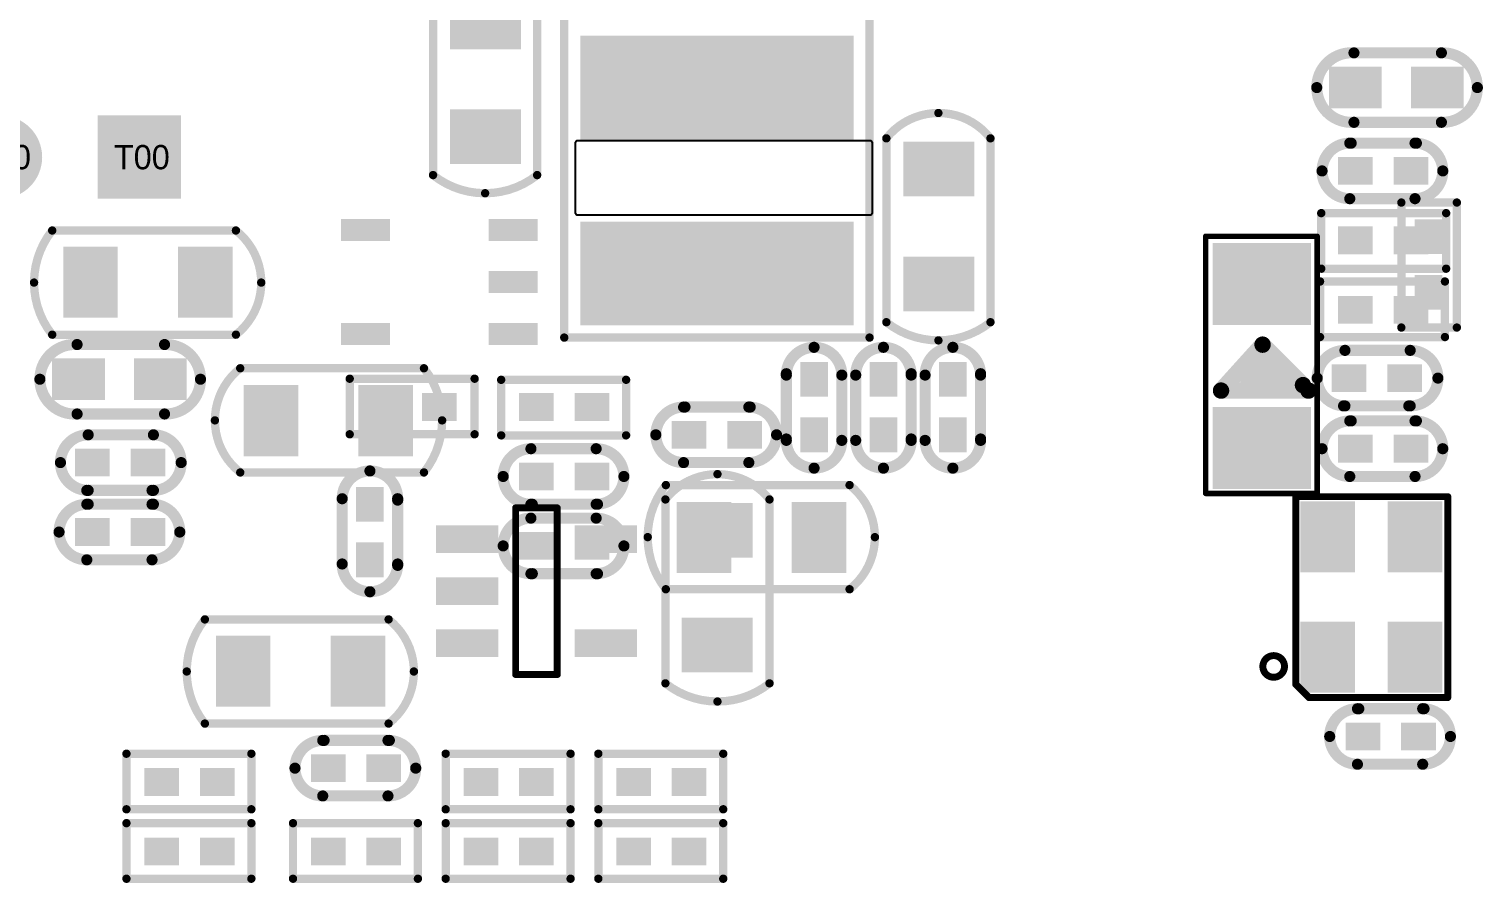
# Model space of a CAD drawing. Extents: x -400 to 4142, y 20 to 2756.
# Drawn here: x 844 to 1892, y 1477 to 2092 of the extents above; entities that cross this region are included whole.
import ezdxf

# ---------------------------------------------------------------- set-up
doc = ezdxf.new("R2010")
doc.units = 0
doc.header["$MEASUREMENT"] = 0
for name, color, linetype in [('COMP_OUTLINE_BOTTOM', 6, 'Continuous'), ('COMP_OUTLINE_TOP', 4, 'Continuous'), ('LAYNR10', 11, 'Continuous'), ('PADLAYER_BOTTOM', 7, 'Continuous'), ('PADLAYER_TOP', 5, 'Continuous'), ('TOOL_TOP', 8, 'Continuous'), ('TOOLCODE_TOP', 9, 'Continuous')]:
    doc.layers.add(name, color=color, linetype=linetype)

msp = doc.modelspace()

# ---------------------------------------------------------------- linework, layer by layer
at = {"layer": 'COMP_OUTLINE_BOTTOM'}
for points, const_width in [([(1799.01, 2075, 0.434813), (1772.201, 2050, 0.434813)], 8), ([(1862.01, 2075), (1799.01, 2075, 0.434813)], 8), ([(1887.921, 2050, 0.424732), (1862.01, 2075)], 8), ([(1772.201, 2050, 0.434813), (1799.01, 2025)], 8), ([(1862.01, 2025, 0.424732), (1887.921, 2050, 0.424732)], 8), ([(1799.01, 2025), (1862.01, 2025, 0.424732)], 8), ([(1796, 2010, 0.414214), (1776, 1990, 0.414214)], 8), ([(1863, 1990, 0.414214), (1843, 2010)], 8), ([(1776, 1990, 0.414214), (1796, 1970)], 8), ([(1843, 1970, 0.414214), (1863, 1990, 0.414214)], 8), ([(861.07, 1947.1, 0.169436), (847.987, 1909.6, 0.169436)], 6), ([(993.458, 1947.1), (861.07, 1947.1, 0.169436)], 6), ([(1011.696, 1909.6, 0.230282), (993.458, 1947.1)], 6), ([(847.987, 1909.6, 0.169436), (861.07, 1872.1)], 6), ([(993.458, 1872.1, 0.230282), (1011.696, 1909.6, 0.230282)], 6), ([(861.07, 1872.1), (993.458, 1872.1, 0.230282)], 6), ([(879.01, 1865, 0.434813), (852.201, 1840, 0.434813)], 8), ([(942.01, 1865), (879.01, 1865, 0.434813)], 8), ([(967.921, 1840, 0.424732), (942.01, 1865)], 8), ([(1410, 1863, 0.414214), (1390, 1843)], 8), ([(1430, 1843, 0.414214), (1410, 1863, 0.414214)], 8), ([(1792.514, 1860.806, 0.414214), (1772.514, 1840.806, 0.414214)], 8), ([(1859.514, 1840.806, 0.414214), (1839.514, 1860.806)], 8), ([(852.201, 1840, 0.434813), (879.01, 1815)], 8), ([(942.01, 1815, 0.424732), (967.921, 1840, 0.424732)], 8), ([(996.542, 1847.9, 0.230282), (978.304, 1810.4, 0.230282)], 6), ([(1128.93, 1847.9), (996.542, 1847.9, 0.230282)], 6), ([(1142.013, 1810.4, 0.169436), (1128.93, 1847.9)], 6), ([(1772.514, 1840.806, 0.414214), (1792.514, 1820.806)], 8), ([(1839.514, 1820.806, 0.414214), (1859.514, 1840.806, 0.414214)], 8), ([(1316, 1820, 0.414214), (1296, 1800, 0.414214)], 8), ([(1383, 1800, 0.414214), (1363, 1820)], 8), ([(879.01, 1815), (942.01, 1815, 0.424732)], 8), ([(978.304, 1810.4, 0.230282), (996.542, 1772.9)], 6), ([(1128.93, 1772.9, 0.169436), (1142.013, 1810.4, 0.169436)], 6), ([(1796, 1810, 0.414214), (1776, 1790, 0.414214)], 8), ([(1863, 1790, 0.414214), (1843, 1810)], 8), ([(887, 1800, 0.414214), (867, 1780, 0.414214)], 8), ([(954, 1780, 0.414214), (934, 1800)], 8), ([(1296, 1800, 0.414214), (1316, 1780)], 8), ([(1363, 1780, 0.414214), (1383, 1800, 0.414214)], 8), ([(1390, 1796, 0.414214), (1410, 1776, 0.414214)], 8), ([(1410, 1776, 0.414214), (1430, 1796)], 8), ([(1776, 1790, 0.414214), (1796, 1770)], 8), ([(1843, 1770, 0.414214), (1863, 1790, 0.414214)], 8), ([(867, 1780, 0.414214), (887, 1760)], 8), ([(934, 1760, 0.414214), (954, 1780, 0.414214)], 8), ([(996.542, 1772.9), (1128.93, 1772.9, 0.169436)], 6), ([(1090, 1774, 0.414214), (1070, 1754)], 8), ([(1110, 1754, 0.414214), (1090, 1774, 0.414214)], 8), ([(1340.4, 1771.696, 0.230282), (1302.9, 1753.458)], 6), ([(1377.9, 1753.458, 0.230282), (1340.4, 1771.696, 0.230282)], 6), ([(886, 1750, 0.414214), (866, 1730, 0.414214)], 8), ([(953, 1730, 0.414214), (933, 1750)], 8), ([(1302.9, 1753.458), (1302.9, 1621.07, 0.169436)], 6), ([(1377.9, 1621.07), (1377.9, 1753.458, 0.230282)], 6), ([(866, 1730, 0.414214), (886, 1710)], 8), ([(933, 1710, 0.414214), (953, 1730, 0.414214)], 8), ([(1070, 1707, 0.414214), (1090, 1687, 0.414214)], 8), ([(1090, 1687, 0.414214), (1110, 1707)], 8), ([(971.07, 1667.1, 0.169436), (957.987, 1629.6, 0.169436)], 6), ([(1103.458, 1667.1), (971.07, 1667.1, 0.169436)], 6), ([(1121.696, 1629.6, 0.230282), (1103.458, 1667.1)], 6), ([(1733.364, 1633.241, 1), (1748.946, 1633.241, 1), (1733.364, 1633.241)], 5), ([(957.987, 1629.6, 0.169436), (971.07, 1592.1)], 6), ([(1103.458, 1592.1, 0.230282), (1121.696, 1629.6, 0.230282)], 6), ([(1302.9, 1621.07, 0.169436), (1340.4, 1607.987, 0.169436)], 6), ([(1340.4, 1607.987, 0.169436), (1377.9, 1621.07)], 6), ([(1801.512, 1602.805, 0.414214), (1781.512, 1582.805, 0.414214)], 8), ([(1868.512, 1582.805, 0.414214), (1848.512, 1602.805)], 8), ([(971.07, 1592.1), (1103.458, 1592.1, 0.230282)], 6), ([(1056, 1580, 0.414214), (1036, 1560, 0.414214)], 8), ([(1123, 1560, 0.414214), (1103, 1580)], 8), ([(1781.512, 1582.805, 0.414214), (1801.512, 1562.805)], 8), ([(1848.512, 1562.805, 0.414214), (1868.512, 1582.805, 0.414214)], 8), ([(1036, 1560, 0.414214), (1056, 1540)], 8), ([(1103, 1540, 0.414214), (1123, 1560, 0.414214)], 8)]:
    msp.add_lwpolyline(points, format="xyb", dxfattribs=dict(at, const_width=const_width))
for points, const_width in [([(1797.01, 2075, 1), (1801.01, 2075, 1)], 4), ([(1797.01, 2075, 1), (1801.01, 2075, 1)], 4), ([(1860.01, 2075, 1), (1864.01, 2075, 1)], 4), ([(1860.01, 2075, 1), (1864.01, 2075, 1)], 4), ([(1770.201, 2050, 1), (1774.201, 2050, 1)], 4), ([(1770.201, 2050, 1), (1774.201, 2050, 1)], 4), ([(1885.921, 2050, 1), (1889.921, 2050, 1)], 4), ([(1885.921, 2050, 1), (1889.921, 2050, 1)], 4), ([(1797.01, 2025, 1), (1801.01, 2025, 1)], 4), ([(1797.01, 2025, 1), (1801.01, 2025, 1)], 4), ([(1860.01, 2025, 1), (1864.01, 2025, 1)], 4), ([(1860.01, 2025, 1), (1864.01, 2025, 1)], 4), ([(1794, 2010, 1), (1798, 2010, 1)], 4), ([(1795, 2010, 1), (1799, 2010, 1)], 4), ([(1841, 2010, 1), (1845, 2010, 1)], 4), ([(1842, 2010, 1), (1846, 2010, 1)], 4), ([(1774, 1990, 1), (1778, 1990, 1)], 4), ([(1774, 1990, 1), (1778, 1990, 1)], 4), ([(1861, 1990, 1), (1865, 1990, 1)], 4), ([(1861, 1990, 1), (1865, 1990, 1)], 4), ([(1794, 1970, 1), (1798, 1970, 1)], 4), ([(1794, 1970, 1), (1798, 1970, 1)], 4), ([(1841, 1970, 1), (1845, 1970, 1)], 4), ([(1841, 1970, 1), (1845, 1970, 1)], 4), ([(1773.93, 1959.61, 1), (1776.93, 1959.61, 1)], 3), ([(1773.93, 1959.61, 1), (1776.93, 1959.61, 1)], 3), ([(1863.93, 1959.61, 1), (1866.93, 1959.61, 1)], 3), ([(1863.93, 1959.61, 1), (1866.93, 1959.61, 1)], 3), ([(859.57, 1947.1, 1), (862.57, 1947.1, 1)], 3), ([(859.57, 1947.1, 1), (862.57, 1947.1, 1)], 3), ([(991.958, 1947.1, 1), (994.958, 1947.1, 1)], 3), ([(991.958, 1947.1, 1), (994.958, 1947.1, 1)], 3), ([(1691.174, 1942.941, 1), (1693.143, 1942.941, 1)], 1.969), ([(1691.174, 1942.941, 1), (1693.143, 1942.941, 1)], 1.969), ([(1771.489, 1942.941, 1), (1773.458, 1942.941, 1)], 1.969), ([(1771.489, 1942.941, 1), (1773.458, 1942.941, 1)], 1.969), ([(1773.93, 1919.61, 1), (1776.93, 1919.61, 1)], 3), ([(1773.93, 1919.61, 1), (1776.93, 1919.61, 1)], 3), ([(1863.93, 1919.61, 1), (1866.93, 1919.61, 1)], 3), ([(1863.93, 1919.61, 1), (1866.93, 1919.61, 1)], 3), ([(846.487, 1909.6, 1), (849.487, 1909.6, 1)], 3), ([(846.487, 1909.6, 1), (849.487, 1909.6, 1)], 3), ([(1010.196, 1909.6, 1), (1013.196, 1909.6, 1)], 3), ([(1010.196, 1909.6, 1), (1013.196, 1909.6, 1)], 3), ([(1773.07, 1910.39, 1), (1776.07, 1910.39, 1)], 3), ([(1773.07, 1910.39, 1), (1776.07, 1910.39, 1)], 3), ([(1863.07, 1910.39, 1), (1866.07, 1910.39, 1)], 3), ([(1863.07, 1910.39, 1), (1866.07, 1910.39, 1)], 3), ([(859.57, 1872.1, 1), (862.57, 1872.1, 1)], 3), ([(859.57, 1872.1, 1), (862.57, 1872.1, 1)], 3), ([(991.958, 1872.1, 1), (994.958, 1872.1, 1)], 3), ([(991.958, 1872.1, 1), (994.958, 1872.1, 1)], 3), ([(877.01, 1865, 1), (881.01, 1865, 1)], 4), ([(877.01, 1865, 1), (881.01, 1865, 1)], 4), ([(940.01, 1865, 1), (944.01, 1865, 1)], 4), ([(940.01, 1865, 1), (944.01, 1865, 1)], 4), ([(1408, 1863, 1), (1412, 1863, 1)], 4), ([(1408, 1863, 1), (1412, 1863, 1)], 4), ([(1730.19, 1864.91, 1), (1736.096, 1864.91, 1)], 5.906), ([(1730.19, 1864.91, 1), (1736.096, 1864.91, 1)], 5.906), ([(1773.07, 1870.39, 1), (1776.07, 1870.39, 1)], 3), ([(1773.07, 1870.39, 1), (1776.07, 1870.39, 1)], 3), ([(1790.514, 1860.806, 1), (1794.514, 1860.806, 1)], 4), ([(1790.514, 1860.806, 1), (1794.514, 1860.806, 1)], 4), ([(1837.514, 1860.806, 1), (1841.514, 1860.806, 1)], 4), ([(1837.514, 1860.806, 1), (1841.514, 1860.806, 1)], 4), ([(1863.07, 1870.39, 1), (1866.07, 1870.39, 1)], 3), ([(1863.07, 1870.39, 1), (1866.07, 1870.39, 1)], 3), ([(1733.734, 1851.524, 1), (1743.576, 1851.524, 1)], 9.843), ([(1733.734, 1851.524, 1), (1743.576, 1851.524, 1)], 9.843), ([(850.201, 1840, 1), (854.201, 1840, 1)], 4), ([(850.201, 1840, 1), (854.201, 1840, 1)], 4), ([(965.921, 1840, 1), (969.921, 1840, 1)], 4), ([(965.921, 1840, 1), (969.921, 1840, 1)], 4), ([(995.042, 1847.9, 1), (998.042, 1847.9, 1)], 3), ([(995.042, 1847.9, 1), (998.042, 1847.9, 1)], 3), ([(1127.43, 1847.9, 1), (1130.43, 1847.9, 1)], 3), ([(1127.43, 1847.9, 1), (1130.43, 1847.9, 1)], 3), ([(1388, 1844, 1), (1392, 1844, 1)], 4), ([(1388, 1843, 1), (1392, 1843, 1)], 4), ([(1428, 1843, 1), (1432, 1843, 1)], 4), ([(1428, 1843, 1), (1432, 1843, 1)], 4), ([(1721.923, 1839.713, 1), (1731.765, 1839.713, 1)], 9.843), ([(1721.923, 1839.713, 1), (1731.765, 1839.713, 1)], 9.843), ([(1733.734, 1843.65, 1), (1743.576, 1843.65, 1)], 9.843), ([(1737.671, 1839.713, 1), (1747.513, 1839.713, 1)], 9.843), ([(1770.514, 1840.806, 1), (1774.514, 1840.806, 1)], 4), ([(1770.514, 1840.806, 1), (1774.514, 1840.806, 1)], 4), ([(1857.514, 1840.806, 1), (1861.514, 1840.806, 1)], 4), ([(1857.514, 1840.806, 1), (1861.514, 1840.806, 1)], 4), ([(1700.269, 1831.839, 1), (1706.175, 1831.839, 1)], 5.906), ([(1700.269, 1831.839, 1), (1706.175, 1831.839, 1)], 5.906), ([(1759.324, 1835.776, 1), (1765.23, 1835.776, 1)], 5.906), ([(1763.261, 1831.839, 1), (1769.167, 1831.839, 1)], 5.906), ([(1314, 1820, 1), (1318, 1820, 1)], 4), ([(1315, 1820, 1), (1319, 1820, 1)], 4), ([(1361, 1820, 1), (1365, 1820, 1)], 4), ([(1362, 1820, 1), (1366, 1820, 1)], 4), ([(1789.514, 1820.806, 1), (1793.514, 1820.806, 1)], 4), ([(1790.514, 1820.806, 1), (1794.514, 1820.806, 1)], 4), ([(1836.514, 1820.806, 1), (1840.514, 1820.806, 1)], 4), ([(1837.514, 1820.806, 1), (1841.514, 1820.806, 1)], 4), ([(877.01, 1815, 1), (881.01, 1815, 1)], 4), ([(877.01, 1815, 1), (881.01, 1815, 1)], 4), ([(940.01, 1815, 1), (944.01, 1815, 1)], 4), ([(940.01, 1815, 1), (944.01, 1815, 1)], 4), ([(976.804, 1810.4, 1), (979.804, 1810.4, 1)], 3), ([(976.804, 1810.4, 1), (979.804, 1810.4, 1)], 3), ([(1140.513, 1810.4, 1), (1143.513, 1810.4, 1)], 3), ([(1140.513, 1810.4, 1), (1143.513, 1810.4, 1)], 3), ([(1794, 1810, 1), (1798, 1810, 1)], 4), ([(1795, 1810, 1), (1799, 1810, 1)], 4), ([(1841, 1810, 1), (1845, 1810, 1)], 4), ([(1842, 1810, 1), (1846, 1810, 1)], 4), ([(885, 1800, 1), (889, 1800, 1)], 4), ([(885, 1800, 1), (889, 1800, 1)], 4), ([(932, 1800, 1), (936, 1800, 1)], 4), ([(932, 1800, 1), (936, 1800, 1)], 4), ([(1294, 1800, 1), (1298, 1800, 1)], 4), ([(1294, 1800, 1), (1298, 1800, 1)], 4), ([(1381, 1800, 1), (1385, 1800, 1)], 4), ([(1381, 1800, 1), (1385, 1800, 1)], 4), ([(1388, 1797, 1), (1392, 1797, 1)], 4), ([(1388, 1796, 1), (1392, 1796, 1)], 4), ([(1428, 1796, 1), (1432, 1796, 1)], 4), ([(1428, 1796, 1), (1432, 1796, 1)], 4), ([(1774, 1790, 1), (1778, 1790, 1)], 4), ([(1774, 1790, 1), (1778, 1790, 1)], 4), ([(1861, 1790, 1), (1865, 1790, 1)], 4), ([(1861, 1790, 1), (1865, 1790, 1)], 4), ([(865, 1780, 1), (869, 1780, 1)], 4), ([(865, 1780, 1), (869, 1780, 1)], 4), ([(952, 1780, 1), (956, 1780, 1)], 4), ([(952, 1780, 1), (956, 1780, 1)], 4), ([(1314, 1780, 1), (1318, 1780, 1)], 4), ([(1314, 1780, 1), (1318, 1780, 1)], 4), ([(1361, 1780, 1), (1365, 1780, 1)], 4), ([(1361, 1780, 1), (1365, 1780, 1)], 4), ([(995.042, 1772.9, 1), (998.042, 1772.9, 1)], 3), ([(995.042, 1772.9, 1), (998.042, 1772.9, 1)], 3), ([(1088, 1774, 1), (1092, 1774, 1)], 4), ([(1088, 1774, 1), (1092, 1774, 1)], 4), ([(1127.43, 1772.9, 1), (1130.43, 1772.9, 1)], 3), ([(1127.43, 1772.9, 1), (1130.43, 1772.9, 1)], 3), ([(1338.9, 1771.696, 1), (1341.9, 1771.696, 1)], 3), ([(1338.9, 1771.696, 1), (1341.9, 1771.696, 1)], 3), ([(1408, 1776, 1), (1412, 1776, 1)], 4), ([(1408, 1776, 1), (1412, 1776, 1)], 4), ([(1794, 1770, 1), (1798, 1770, 1)], 4), ([(1794, 1770, 1), (1798, 1770, 1)], 4), ([(1841, 1770, 1), (1845, 1770, 1)], 4), ([(1841, 1770, 1), (1845, 1770, 1)], 4), ([(884, 1760, 1), (888, 1760, 1)], 4), ([(885, 1760, 1), (889, 1760, 1)], 4), ([(931, 1760, 1), (935, 1760, 1)], 4), ([(932, 1760, 1), (936, 1760, 1)], 4), ([(884, 1750, 1), (888, 1750, 1)], 4), ([(885, 1750, 1), (889, 1750, 1)], 4), ([(931, 1750, 1), (935, 1750, 1)], 4), ([(932, 1750, 1), (936, 1750, 1)], 4), ([(1068, 1754, 1), (1072, 1754, 1)], 4), ([(1068, 1754, 1), (1072, 1754, 1)], 4), ([(1108, 1754, 1), (1112, 1754, 1)], 4), ([(1108, 1753, 1), (1112, 1753, 1)], 4), ([(1193.75, 1747.4, 1), (1196.25, 1747.4, 1)], 2.5), ([(1193.75, 1747.4, 1), (1196.25, 1747.4, 1)], 2.5), ([(1223.75, 1747.4, 1), (1226.25, 1747.4, 1)], 2.5), ([(1223.75, 1747.4, 1), (1226.25, 1747.4, 1)], 2.5), ([(1301.4, 1753.458, 1), (1304.4, 1753.458, 1)], 3), ([(1301.4, 1753.458, 1), (1304.4, 1753.458, 1)], 3), ([(1376.4, 1753.458, 1), (1379.4, 1753.458, 1)], 3), ([(1376.4, 1753.458, 1), (1379.4, 1753.458, 1)], 3), ([(1691.175, 1757.784, 1), (1693.143, 1757.784, 1)], 1.969), ([(1691.175, 1757.784, 1), (1693.143, 1757.784, 1)], 1.969), ([(1755.797, 1755.486, 1), (1758.297, 1755.486, 1)], 2.5), ([(1755.797, 1755.486, 1), (1758.297, 1755.486, 1)], 2.5), ([(1771.489, 1757.784, 1), (1773.458, 1757.784, 1)], 1.969), ([(1771.489, 1757.784, 1), (1773.458, 1757.784, 1)], 1.969), ([(1865.364, 1755.486, 1), (1867.864, 1755.486, 1)], 2.5), ([(1865.364, 1755.486, 1), (1867.864, 1755.486, 1)], 2.5), ([(864, 1730, 1), (868, 1730, 1)], 4), ([(864, 1730, 1), (868, 1730, 1)], 4), ([(951, 1730, 1), (955, 1730, 1)], 4), ([(951, 1730, 1), (955, 1730, 1)], 4), ([(884, 1710, 1), (888, 1710, 1)], 4), ([(884, 1710, 1), (888, 1710, 1)], 4), ([(931, 1710, 1), (935, 1710, 1)], 4), ([(931, 1710, 1), (935, 1710, 1)], 4), ([(1068, 1707, 1), (1072, 1707, 1)], 4), ([(1068, 1707, 1), (1072, 1707, 1)], 4), ([(1108, 1707, 1), (1112, 1707, 1)], 4), ([(1108, 1706, 1), (1112, 1706, 1)], 4), ([(1088, 1687, 1), (1092, 1687, 1)], 4), ([(1088, 1687, 1), (1092, 1687, 1)], 4), ([(969.57, 1667.1, 1), (972.57, 1667.1, 1)], 3), ([(969.57, 1667.1, 1), (972.57, 1667.1, 1)], 3), ([(1101.958, 1667.1, 1), (1104.958, 1667.1, 1)], 3), ([(1101.958, 1667.1, 1), (1104.958, 1667.1, 1)], 3), ([(956.487, 1629.6, 1), (959.487, 1629.6, 1)], 3), ([(956.487, 1629.6, 1), (959.487, 1629.6, 1)], 3), ([(1120.196, 1629.6, 1), (1123.196, 1629.6, 1)], 3), ([(1120.196, 1629.6, 1), (1123.196, 1629.6, 1)], 3), ([(1193.75, 1627.4, 1), (1196.25, 1627.4, 1)], 2.5), ([(1193.75, 1627.4, 1), (1196.25, 1627.4, 1)], 2.5), ([(1223.75, 1627.4, 1), (1226.25, 1627.4, 1)], 2.5), ([(1223.75, 1627.4, 1), (1226.25, 1627.4, 1)], 2.5), ([(1301.4, 1621.07, 1), (1304.4, 1621.07, 1)], 3), ([(1301.4, 1621.07, 1), (1304.4, 1621.07, 1)], 3), ([(1376.4, 1621.07, 1), (1379.4, 1621.07, 1)], 3), ([(1376.4, 1621.07, 1), (1379.4, 1621.07, 1)], 3), ([(1755.797, 1620.407, 1), (1758.297, 1620.407, 1)], 2.5), ([(1755.797, 1620.407, 1), (1758.297, 1620.407, 1)], 2.5), ([(1765.417, 1610.787, 1), (1767.917, 1610.787, 1)], 2.5), ([(1765.417, 1610.787, 1), (1767.917, 1610.787, 1)], 2.5), ([(1865.364, 1610.787, 1), (1867.864, 1610.787, 1)], 2.5), ([(1865.364, 1610.787, 1), (1867.864, 1610.787, 1)], 2.5), ([(1338.9, 1607.987, 1), (1341.9, 1607.987, 1)], 3), ([(1338.9, 1607.987, 1), (1341.9, 1607.987, 1)], 3), ([(1799.512, 1602.805, 1), (1803.512, 1602.805, 1)], 4), ([(1800.512, 1602.805, 1), (1804.512, 1602.805, 1)], 4), ([(1846.512, 1602.805, 1), (1850.512, 1602.805, 1)], 4), ([(1847.512, 1602.805, 1), (1851.512, 1602.805, 1)], 4), ([(969.57, 1592.1, 1), (972.57, 1592.1, 1)], 3), ([(969.57, 1592.1, 1), (972.57, 1592.1, 1)], 3), ([(1101.958, 1592.1, 1), (1104.958, 1592.1, 1)], 3), ([(1101.958, 1592.1, 1), (1104.958, 1592.1, 1)], 3), ([(1054, 1580, 1), (1058, 1580, 1)], 4), ([(1055, 1580, 1), (1059, 1580, 1)], 4), ([(1101, 1580, 1), (1105, 1580, 1)], 4), ([(1102, 1580, 1), (1106, 1580, 1)], 4), ([(1779.512, 1582.805, 1), (1783.512, 1582.805, 1)], 4), ([(1779.512, 1582.805, 1), (1783.512, 1582.805, 1)], 4), ([(1866.512, 1582.805, 1), (1870.512, 1582.805, 1)], 4), ([(1866.512, 1582.805, 1), (1870.512, 1582.805, 1)], 4), ([(913.07, 1570.39, 1), (916.07, 1570.39, 1)], 3), ([(913.07, 1570.39, 1), (916.07, 1570.39, 1)], 3), ([(1003.07, 1570.39, 1), (1006.07, 1570.39, 1)], 3), ([(1003.07, 1570.39, 1), (1006.07, 1570.39, 1)], 3), ([(1143.07, 1570.39, 1), (1146.07, 1570.39, 1)], 3), ([(1143.07, 1570.39, 1), (1146.07, 1570.39, 1)], 3), ([(1233.07, 1570.39, 1), (1236.07, 1570.39, 1)], 3), ([(1233.07, 1570.39, 1), (1236.07, 1570.39, 1)], 3), ([(1253.07, 1570.39, 1), (1256.07, 1570.39, 1)], 3), ([(1253.07, 1570.39, 1), (1256.07, 1570.39, 1)], 3), ([(1343.07, 1570.39, 1), (1346.07, 1570.39, 1)], 3), ([(1343.07, 1570.39, 1), (1346.07, 1570.39, 1)], 3), ([(1034, 1560, 1), (1038, 1560, 1)], 4), ([(1034, 1560, 1), (1038, 1560, 1)], 4), ([(1121, 1560, 1), (1125, 1560, 1)], 4), ([(1121, 1560, 1), (1125, 1560, 1)], 4), ([(1799.512, 1562.805, 1), (1803.512, 1562.805, 1)], 4), ([(1799.512, 1562.805, 1), (1803.512, 1562.805, 1)], 4), ([(1846.512, 1562.805, 1), (1850.512, 1562.805, 1)], 4), ([(1846.512, 1562.805, 1), (1850.512, 1562.805, 1)], 4), ([(1054, 1540, 1), (1058, 1540, 1)], 4), ([(1054, 1540, 1), (1058, 1540, 1)], 4), ([(1101, 1540, 1), (1105, 1540, 1)], 4), ([(1101, 1540, 1), (1105, 1540, 1)], 4), ([(913.07, 1530.39, 1), (916.07, 1530.39, 1)], 3), ([(913.07, 1530.39, 1), (916.07, 1530.39, 1)], 3), ([(1003.07, 1530.39, 1), (1006.07, 1530.39, 1)], 3), ([(1003.07, 1530.39, 1), (1006.07, 1530.39, 1)], 3), ([(1143.07, 1530.39, 1), (1146.07, 1530.39, 1)], 3), ([(1143.07, 1530.39, 1), (1146.07, 1530.39, 1)], 3), ([(1233.07, 1530.39, 1), (1236.07, 1530.39, 1)], 3), ([(1233.07, 1530.39, 1), (1236.07, 1530.39, 1)], 3), ([(1253.07, 1530.39, 1), (1256.07, 1530.39, 1)], 3), ([(1253.07, 1530.39, 1), (1256.07, 1530.39, 1)], 3), ([(1343.07, 1530.39, 1), (1346.07, 1530.39, 1)], 3), ([(1343.07, 1530.39, 1), (1346.07, 1530.39, 1)], 3), ([(913.07, 1520.39, 1), (916.07, 1520.39, 1)], 3), ([(913.07, 1520.39, 1), (916.07, 1520.39, 1)], 3), ([(1003.07, 1520.39, 1), (1006.07, 1520.39, 1)], 3), ([(1003.07, 1520.39, 1), (1006.07, 1520.39, 1)], 3), ([(1033.07, 1520.39, 1), (1036.07, 1520.39, 1)], 3), ([(1033.07, 1520.39, 1), (1036.07, 1520.39, 1)], 3), ([(1123.07, 1520.39, 1), (1126.07, 1520.39, 1)], 3), ([(1123.07, 1520.39, 1), (1126.07, 1520.39, 1)], 3), ([(1143.07, 1520.39, 1), (1146.07, 1520.39, 1)], 3), ([(1143.07, 1520.39, 1), (1146.07, 1520.39, 1)], 3), ([(1233.07, 1520.39, 1), (1236.07, 1520.39, 1)], 3), ([(1233.07, 1520.39, 1), (1236.07, 1520.39, 1)], 3), ([(1253.07, 1520.39, 1), (1256.07, 1520.39, 1)], 3), ([(1253.07, 1520.39, 1), (1256.07, 1520.39, 1)], 3), ([(1343.07, 1520.39, 1), (1346.07, 1520.39, 1)], 3), ([(1343.07, 1520.39, 1), (1346.07, 1520.39, 1)], 3), ([(913.07, 1480.39, 1), (916.07, 1480.39, 1)], 3), ([(913.07, 1480.39, 1), (916.07, 1480.39, 1)], 3), ([(1003.07, 1480.39, 1), (1006.07, 1480.39, 1)], 3), ([(1003.07, 1480.39, 1), (1006.07, 1480.39, 1)], 3), ([(1033.07, 1480.39, 1), (1036.07, 1480.39, 1)], 3), ([(1033.07, 1480.39, 1), (1036.07, 1480.39, 1)], 3), ([(1123.07, 1480.39, 1), (1126.07, 1480.39, 1)], 3), ([(1123.07, 1480.39, 1), (1126.07, 1480.39, 1)], 3), ([(1143.07, 1480.39, 1), (1146.07, 1480.39, 1)], 3), ([(1143.07, 1480.39, 1), (1146.07, 1480.39, 1)], 3), ([(1233.07, 1480.39, 1), (1236.07, 1480.39, 1)], 3), ([(1233.07, 1480.39, 1), (1236.07, 1480.39, 1)], 3), ([(1253.07, 1480.39, 1), (1256.07, 1480.39, 1)], 3), ([(1253.07, 1480.39, 1), (1256.07, 1480.39, 1)], 3), ([(1343.07, 1480.39, 1), (1346.07, 1480.39, 1)], 3), ([(1343.07, 1480.39, 1), (1346.07, 1480.39, 1)], 3)]:
    msp.add_lwpolyline(points, format="xyb", close=True, dxfattribs=dict(at, const_width=const_width))
for points, const_width in [([(1797, 2010), (1844, 2010)], 8), ([(1796, 1970), (1843, 1970)], 8), ([(1775.43, 1959.61), (1775.43, 1919.61)], 6), ([(1865.43, 1959.61), (1775.43, 1959.61)], 6), ([(1865.43, 1919.61), (1865.43, 1959.61)], 6), ([(1772.474, 1942.941), (1692.159, 1942.941)], 3.937), ([(1692.159, 1942.941), (1692.159, 1757.784)], 3.937), ([(1772.474, 1757.784), (1772.474, 1942.941)], 3.937), ([(1775.43, 1919.61), (1865.43, 1919.61)], 6), ([(1864.57, 1910.39), (1774.57, 1910.39)], 6), ([(1774.57, 1910.39), (1774.57, 1870.39)], 6), ([(1864.57, 1870.39), (1864.57, 1910.39)], 6), ([(1703.222, 1831.839), (1733.143, 1864.91)], 11.811), ([(1733.143, 1864.91), (1762.277, 1835.776)], 11.811), ([(1774.57, 1870.39), (1864.57, 1870.39)], 6), ([(1839.514, 1860.806), (1792.514, 1860.806)], 8), ([(1726.844, 1839.713), (1738.655, 1851.524)], 19.685), ([(1738.655, 1851.524), (1738.655, 1843.65)], 19.685), ([(1390, 1797), (1390, 1844)], 8), ([(1430, 1796), (1430, 1843)], 8), ([(1742.592, 1839.713), (1726.844, 1839.713)], 19.685), ([(1766.214, 1831.839), (1703.222, 1831.839)], 11.811), ([(1317, 1820), (1364, 1820)], 8), ([(1838.514, 1820.806), (1791.514, 1820.806)], 8), ([(1797, 1810), (1844, 1810)], 8), ([(934, 1800), (887, 1800)], 8), ([(1316, 1780), (1363, 1780)], 8), ([(1796, 1770), (1843, 1770)], 8), ([(933, 1760), (886, 1760)], 8), ([(887, 1750), (934, 1750)], 8), ([(1070, 1754), (1070, 1707)], 8), ([(1110, 1753), (1110, 1706)], 8), ([(1225, 1747.4), (1195, 1747.4)], 5), ([(1195, 1747.4), (1195, 1627.4)], 5), ([(1225, 1627.4), (1225, 1747.4)], 5), ([(1692.159, 1757.784), (1772.474, 1757.784)], 3.937), ([(1757.047, 1620.407), (1757.047, 1755.486)], 5), ([(1757.047, 1755.486), (1866.614, 1755.486)], 5), ([(1866.614, 1755.486), (1866.614, 1610.787)], 5), ([(886, 1710), (933, 1710)], 8), ([(1195, 1627.4), (1225, 1627.4)], 5), ([(1766.667, 1610.787), (1757.047, 1620.407)], 5), ([(1866.614, 1610.787), (1766.667, 1610.787)], 5), ([(1802.512, 1602.805), (1849.512, 1602.805)], 8), ([(1057, 1580), (1104, 1580)], 8), ([(1004.57, 1570.39), (914.57, 1570.39)], 6), ([(914.57, 1570.39), (914.57, 1530.39)], 6), ([(1004.57, 1530.39), (1004.57, 1570.39)], 6), ([(1234.57, 1570.39), (1144.57, 1570.39)], 6), ([(1144.57, 1570.39), (1144.57, 1530.39)], 6), ([(1234.57, 1530.39), (1234.57, 1570.39)], 6), ([(1344.57, 1570.39), (1254.57, 1570.39)], 6), ([(1254.57, 1570.39), (1254.57, 1530.39)], 6), ([(1344.57, 1530.39), (1344.57, 1570.39)], 6), ([(1801.512, 1562.805), (1848.512, 1562.805)], 8), ([(1056, 1540), (1103, 1540)], 8), ([(914.57, 1530.39), (1004.57, 1530.39)], 6), ([(1144.57, 1530.39), (1234.57, 1530.39)], 6), ([(1254.57, 1530.39), (1344.57, 1530.39)], 6), ([(1004.57, 1520.39), (914.57, 1520.39)], 6), ([(914.57, 1520.39), (914.57, 1480.39)], 6), ([(1004.57, 1480.39), (1004.57, 1520.39)], 6), ([(1124.57, 1520.39), (1034.57, 1520.39)], 6), ([(1034.57, 1520.39), (1034.57, 1480.39)], 6), ([(1124.57, 1480.39), (1124.57, 1520.39)], 6), ([(1234.57, 1520.39), (1144.57, 1520.39)], 6), ([(1144.57, 1520.39), (1144.57, 1480.39)], 6), ([(1234.57, 1480.39), (1234.57, 1520.39)], 6), ([(1344.57, 1520.39), (1254.57, 1520.39)], 6), ([(1254.57, 1520.39), (1254.57, 1480.39)], 6), ([(1344.57, 1480.39), (1344.57, 1520.39)], 6), ([(914.57, 1480.39), (1004.57, 1480.39)], 6), ([(1034.57, 1480.39), (1124.57, 1480.39)], 6), ([(1144.57, 1480.39), (1234.57, 1480.39)], 6), ([(1254.57, 1480.39), (1344.57, 1480.39)], 6)]:
    msp.add_lwpolyline(points, dxfattribs=dict(at, const_width=const_width))
at = {"layer": 'COMP_OUTLINE_TOP'}
for points, const_width in [([(1135.481, 1987.005), (1135.481, 2119.392, -0.230282)], 6), ([(1210.481, 2119.392), (1210.481, 1987.005, -0.169436)], 6), ([(1462.1, 2013.458, -0.230282), (1499.6, 2031.696, -0.230282)], 6), ([(1499.6, 2031.696, -0.230282), (1537.1, 2013.458)], 6), ([(1462.1, 1881.07), (1462.1, 2013.458, -0.230282)], 6), ([(1537.1, 2013.458), (1537.1, 1881.07, -0.169436)], 6), ([(1172.981, 1973.921, -0.169436), (1135.481, 1987.005)], 6), ([(1210.481, 1987.005, -0.169436), (1172.981, 1973.921, -0.169436)], 6), ([(1499.6, 1867.987, -0.169436), (1462.1, 1881.07)], 6), ([(1537.1, 1881.07, -0.169436), (1499.6, 1867.987, -0.169436)], 6), ([(1440, 1843, -0.414214), (1460, 1863, -0.414214)], 8), ([(1460, 1863, -0.414214), (1480, 1843)], 8), ([(1490, 1843, -0.414214), (1510, 1863, -0.414214)], 8), ([(1510, 1863, -0.414214), (1530, 1843)], 8), ([(1186, 1770, -0.414214), (1206, 1790)], 8), ([(1253, 1790, -0.414214), (1273, 1770, -0.414214)], 8), ([(1460, 1776, -0.414214), (1440, 1796)], 8), ([(1480, 1796, -0.414214), (1460, 1776, -0.414214)], 8), ([(1510, 1776, -0.414214), (1490, 1796)], 8), ([(1530, 1796, -0.414214), (1510, 1776, -0.414214)], 8), ([(1206, 1750, -0.414214), (1186, 1770, -0.414214)], 8), ([(1273, 1770, -0.414214), (1253, 1750)], 8), ([(1290.127, 1726.32, -0.169436), (1303.21, 1763.82)], 6), ([(1303.21, 1763.82), (1435.598, 1763.82, -0.230282)], 6), ([(1435.598, 1763.82, -0.230282), (1453.836, 1726.32, -0.230282)], 6), ([(1186, 1720, -0.414214), (1206, 1740)], 8), ([(1253, 1740, -0.414214), (1273, 1720, -0.414214)], 8), ([(1303.21, 1688.82, -0.169436), (1290.127, 1726.32, -0.169436)], 6), ([(1453.836, 1726.32, -0.230282), (1435.598, 1688.82)], 6), ([(1206, 1700, -0.414214), (1186, 1720, -0.414214)], 8), ([(1273, 1720, -0.414214), (1253, 1700)], 8), ([(1435.598, 1688.82), (1303.21, 1688.82, -0.169436)], 6)]:
    msp.add_lwpolyline(points, format="xyb", dxfattribs=dict(at, const_width=const_width))
for points, const_width in [([(1230, 1870), (1230, 2100)], 6), ([(1450, 2100), (1450, 1870)], 6), ([(1833.141, 1967.23), (1873.141, 1967.23)], 6), ([(1833.141, 1877.23), (1833.141, 1967.23)], 6), ([(1873.141, 1967.23), (1873.141, 1877.23)], 6), ([(1873.141, 1877.23), (1833.141, 1877.23)], 6), ([(1450, 1870), (1230, 1870)], 6), ([(1440, 1796), (1440, 1843)], 8), ([(1480, 1797), (1480, 1844)], 8), ([(1490, 1796), (1490, 1843)], 8), ([(1530, 1797), (1530, 1844)], 8), ([(1075.43, 1800.39), (1075.43, 1840.39)], 6), ([(1075.43, 1840.39), (1165.43, 1840.39)], 6), ([(1165.43, 1840.39), (1165.43, 1800.39)], 6), ([(1184.57, 1799.61), (1184.57, 1839.61)], 6), ([(1184.57, 1839.61), (1274.57, 1839.61)], 6), ([(1274.57, 1839.61), (1274.57, 1799.61)], 6), ([(1165.43, 1800.39), (1075.43, 1800.39)], 6), ([(1274.57, 1799.61), (1184.57, 1799.61)], 6), ([(1206, 1790), (1253, 1790)], 8), ([(1207, 1750), (1254, 1750)], 8), ([(1206, 1740), (1253, 1740)], 8), ([(1207, 1700), (1254, 1700)], 8)]:
    msp.add_lwpolyline(points, dxfattribs=dict(at, const_width=const_width))
for points, const_width in [([(1498.1, 2031.696, 1), (1501.1, 2031.696, 1)], 3), ([(1498.1, 2031.696, 1), (1501.1, 2031.696, 1)], 3), ([(1460.6, 2013.458, 1), (1463.6, 2013.458, 1)], 3), ([(1460.6, 2013.458, 1), (1463.6, 2013.458, 1)], 3), ([(1535.6, 2013.458, 1), (1538.6, 2013.458, 1)], 3), ([(1535.6, 2013.458, 1), (1538.6, 2013.458, 1)], 3), ([(1133.981, 1987.005, 1), (1136.981, 1987.005, 1)], 3), ([(1133.981, 1987.005, 1), (1136.981, 1987.005, 1)], 3), ([(1208.981, 1987.005, 1), (1211.981, 1987.005, 1)], 3), ([(1208.981, 1987.005, 1), (1211.981, 1987.005, 1)], 3), ([(1171.481, 1973.921, 1), (1174.481, 1973.921, 1)], 3), ([(1171.481, 1973.921, 1), (1174.481, 1973.921, 1)], 3), ([(1831.641, 1967.23, 1), (1834.641, 1967.23, 1)], 3), ([(1831.641, 1967.23, 1), (1834.641, 1967.23, 1)], 3), ([(1871.641, 1967.23, 1), (1874.641, 1967.23, 1)], 3), ([(1871.641, 1967.23, 1), (1874.641, 1967.23, 1)], 3), ([(1460.6, 1881.07, 1), (1463.6, 1881.07, 1)], 3), ([(1460.6, 1881.07, 1), (1463.6, 1881.07, 1)], 3), ([(1535.6, 1881.07, 1), (1538.6, 1881.07, 1)], 3), ([(1535.6, 1881.07, 1), (1538.6, 1881.07, 1)], 3), ([(1831.641, 1877.23, 1), (1834.641, 1877.23, 1)], 3), ([(1831.641, 1877.23, 1), (1834.641, 1877.23, 1)], 3), ([(1871.641, 1877.23, 1), (1874.641, 1877.23, 1)], 3), ([(1871.641, 1877.23, 1), (1874.641, 1877.23, 1)], 3), ([(1228.5, 1870, 1), (1231.5, 1870, 1)], 3), ([(1228.5, 1870, 1), (1231.5, 1870, 1)], 3), ([(1448.5, 1870, 1), (1451.5, 1870, 1)], 3), ([(1448.5, 1870, 1), (1451.5, 1870, 1)], 3), ([(1458, 1863, 1), (1462, 1863, 1)], 4), ([(1458, 1863, 1), (1462, 1863, 1)], 4), ([(1498.1, 1867.987, 1), (1501.1, 1867.987, 1)], 3), ([(1498.1, 1867.987, 1), (1501.1, 1867.987, 1)], 3), ([(1508, 1863, 1), (1512, 1863, 1)], 4), ([(1508, 1863, 1), (1512, 1863, 1)], 4), ([(1438, 1843, 1), (1442, 1843, 1)], 4), ([(1438, 1843, 1), (1442, 1843, 1)], 4), ([(1478, 1844, 1), (1482, 1844, 1)], 4), ([(1478, 1843, 1), (1482, 1843, 1)], 4), ([(1488, 1843, 1), (1492, 1843, 1)], 4), ([(1488, 1843, 1), (1492, 1843, 1)], 4), ([(1528, 1844, 1), (1532, 1844, 1)], 4), ([(1528, 1843, 1), (1532, 1843, 1)], 4), ([(1073.93, 1840.39, 1), (1076.93, 1840.39, 1)], 3), ([(1073.93, 1840.39, 1), (1076.93, 1840.39, 1)], 3), ([(1163.93, 1840.39, 1), (1166.93, 1840.39, 1)], 3), ([(1163.93, 1840.39, 1), (1166.93, 1840.39, 1)], 3), ([(1183.07, 1839.61, 1), (1186.07, 1839.61, 1)], 3), ([(1183.07, 1839.61, 1), (1186.07, 1839.61, 1)], 3), ([(1273.07, 1839.61, 1), (1276.07, 1839.61, 1)], 3), ([(1273.07, 1839.61, 1), (1276.07, 1839.61, 1)], 3), ([(1073.93, 1800.39, 1), (1076.93, 1800.39, 1)], 3), ([(1073.93, 1800.39, 1), (1076.93, 1800.39, 1)], 3), ([(1163.93, 1800.39, 1), (1166.93, 1800.39, 1)], 3), ([(1163.93, 1800.39, 1), (1166.93, 1800.39, 1)], 3), ([(1183.07, 1799.61, 1), (1186.07, 1799.61, 1)], 3), ([(1183.07, 1799.61, 1), (1186.07, 1799.61, 1)], 3), ([(1273.07, 1799.61, 1), (1276.07, 1799.61, 1)], 3), ([(1273.07, 1799.61, 1), (1276.07, 1799.61, 1)], 3), ([(1204, 1790, 1), (1208, 1790, 1)], 4), ([(1204, 1790, 1), (1208, 1790, 1)], 4), ([(1251, 1790, 1), (1255, 1790, 1)], 4), ([(1251, 1790, 1), (1255, 1790, 1)], 4), ([(1438, 1796, 1), (1442, 1796, 1)], 4), ([(1438, 1796, 1), (1442, 1796, 1)], 4), ([(1478, 1797, 1), (1482, 1797, 1)], 4), ([(1478, 1796, 1), (1482, 1796, 1)], 4), ([(1488, 1796, 1), (1492, 1796, 1)], 4), ([(1488, 1796, 1), (1492, 1796, 1)], 4), ([(1528, 1797, 1), (1532, 1797, 1)], 4), ([(1528, 1796, 1), (1532, 1796, 1)], 4), ([(1184, 1770, 1), (1188, 1770, 1)], 4), ([(1184, 1770, 1), (1188, 1770, 1)], 4), ([(1271, 1770, 1), (1275, 1770, 1)], 4), ([(1271, 1770, 1), (1275, 1770, 1)], 4), ([(1458, 1776, 1), (1462, 1776, 1)], 4), ([(1458, 1776, 1), (1462, 1776, 1)], 4), ([(1508, 1776, 1), (1512, 1776, 1)], 4), ([(1508, 1776, 1), (1512, 1776, 1)], 4), ([(1301.71, 1763.82, 1), (1304.71, 1763.82, 1)], 3), ([(1301.71, 1763.82, 1), (1304.71, 1763.82, 1)], 3), ([(1434.098, 1763.82, 1), (1437.098, 1763.82, 1)], 3), ([(1434.098, 1763.82, 1), (1437.098, 1763.82, 1)], 3), ([(1204, 1750, 1), (1208, 1750, 1)], 4), ([(1205, 1750, 1), (1209, 1750, 1)], 4), ([(1251, 1750, 1), (1255, 1750, 1)], 4), ([(1252, 1750, 1), (1256, 1750, 1)], 4), ([(1204, 1740, 1), (1208, 1740, 1)], 4), ([(1204, 1740, 1), (1208, 1740, 1)], 4), ([(1251, 1740, 1), (1255, 1740, 1)], 4), ([(1251, 1740, 1), (1255, 1740, 1)], 4), ([(1288.627, 1726.32, 1), (1291.627, 1726.32, 1)], 3), ([(1288.627, 1726.32, 1), (1291.627, 1726.32, 1)], 3), ([(1452.336, 1726.32, 1), (1455.336, 1726.32, 1)], 3), ([(1452.336, 1726.32, 1), (1455.336, 1726.32, 1)], 3), ([(1184, 1720, 1), (1188, 1720, 1)], 4), ([(1184, 1720, 1), (1188, 1720, 1)], 4), ([(1271, 1720, 1), (1275, 1720, 1)], 4), ([(1271, 1720, 1), (1275, 1720, 1)], 4), ([(1204, 1700, 1), (1208, 1700, 1)], 4), ([(1205, 1700, 1), (1209, 1700, 1)], 4), ([(1251, 1700, 1), (1255, 1700, 1)], 4), ([(1252, 1700, 1), (1256, 1700, 1)], 4), ([(1301.71, 1688.82, 1), (1304.71, 1688.82, 1)], 3), ([(1301.71, 1688.82, 1), (1304.71, 1688.82, 1)], 3), ([(1434.098, 1688.82, 1), (1437.098, 1688.82, 1)], 3), ([(1434.098, 1688.82, 1), (1437.098, 1688.82, 1)], 3)]:
    msp.add_lwpolyline(points, format="xyb", close=True, dxfattribs=dict(at, const_width=const_width))
at = {"layer": 'LAYNR10'}
msp.add_lwpolyline([(1450, 2011.969, -0.414214), (1451.969, 2010), (1451.969, 1960, -0.414214), (1450, 1958.031), (1240, 1958.031, -0.414214), (1238.031, 1960), (1238.031, 2010, -0.414214), (1240, 2011.969), (1450, 2011.969)], format="xyb", dxfattribs=at)
msp.add_lwpolyline([(1450, 2011.969, 1), (1450, 2011.969, 1)], format="xyb", close=True, dxfattribs=at)
msp.add_lwpolyline([(1450, 2011.969, 1), (1450, 2011.969, 1)], format="xyb", close=True, dxfattribs=at)
at = {"layer": 'PADLAYER_BOTTOM', "const_width": 30}
msp.add_lwpolyline([(808.85, 1999.91, 1), (838.85, 1999.91, 1)], format="xyb", close=True, dxfattribs=at)
at = {"layer": 'PADLAYER_BOTTOM'}
for points in [[(1819, 2065), (1781, 2065), (1819, 2035), (1781, 2035)], [(1878.06, 2065), (1840.06, 2065), (1878.06, 2035), (1840.06, 2035)], [(953.85, 2029.91), (893.85, 2029.91), (953.85, 1969.91), (893.85, 1969.91)], [(1812.5, 2000), (1787.5, 2000), (1812.5, 1980), (1787.5, 1980)], [(1852.5, 2000), (1827.5, 2000), (1852.5, 1980), (1827.5, 1980)], [(1812.5, 1950), (1787.5, 1950), (1812.5, 1930), (1787.5, 1930)], [(1852.5, 1950), (1827.5, 1950), (1852.5, 1930), (1827.5, 1930)], [(1697.277, 1879.044), (1768.143, 1879.044), (1697.277, 1938.099), (1768.143, 1938.099)], [(868.975, 1935.41), (868.975, 1884.23), (908.345, 1935.41), (908.345, 1884.23)], [(951.655, 1935.41), (951.655, 1884.23), (991.025, 1935.41), (991.025, 1884.23)], [(1787.5, 1880), (1812.5, 1880), (1787.5, 1900), (1812.5, 1900)], [(1827.5, 1880), (1852.5, 1880), (1827.5, 1900), (1852.5, 1900)], [(899, 1855), (861, 1855), (899, 1825), (861, 1825)], [(958.06, 1855), (920.06, 1855), (958.06, 1825), (920.06, 1825)], [(1400, 1852.5), (1400, 1827.5), (1420, 1852.5), (1420, 1827.5)], [(1783.014, 1830.806), (1808.014, 1830.806), (1783.014, 1850.806), (1808.014, 1850.806)], [(1823.014, 1830.806), (1848.014, 1830.806), (1823.014, 1850.806), (1848.014, 1850.806)], [(1038.345, 1784.59), (1038.345, 1835.77), (998.975, 1784.59), (998.975, 1835.77)], [(1121.025, 1784.59), (1121.025, 1835.77), (1081.655, 1784.59), (1081.655, 1835.77)], [(1400, 1812.5), (1400, 1787.5), (1420, 1812.5), (1420, 1787.5)], [(1697.277, 1760.934), (1768.143, 1760.934), (1697.277, 1819.989), (1768.143, 1819.989)], [(1332.5, 1810), (1307.5, 1810), (1332.5, 1790), (1307.5, 1790)], [(1372.5, 1810), (1347.5, 1810), (1372.5, 1790), (1347.5, 1790)], [(1812.5, 1800), (1787.5, 1800), (1812.5, 1780), (1787.5, 1780)], [(1852.5, 1800), (1827.5, 1800), (1852.5, 1780), (1827.5, 1780)], [(877.5, 1770), (902.5, 1770), (877.5, 1790), (902.5, 1790)], [(917.5, 1770), (942.5, 1770), (917.5, 1790), (942.5, 1790)], [(1100, 1737.5), (1100, 1762.5), (1080, 1737.5), (1080, 1762.5)], [(1314.59, 1711.655), (1365.77, 1711.655), (1314.59, 1751.025), (1365.77, 1751.025)], [(1760.315, 1752.205), (1760.315, 1701.024), (1799.685, 1752.205), (1799.685, 1701.024)], [(1823.307, 1752.205), (1823.307, 1701.024), (1862.677, 1752.205), (1862.677, 1701.024)], [(902.5, 1740), (877.5, 1740), (902.5, 1720), (877.5, 1720)], [(942.5, 1740), (917.5, 1740), (942.5, 1720), (917.5, 1720)], [(1137.5, 1714.8), (1182.5, 1714.8), (1137.5, 1734.8), (1182.5, 1734.8)], [(1237.5, 1714.8), (1282.5, 1714.8), (1237.5, 1734.8), (1282.5, 1734.8)], [(1100, 1697.5), (1100, 1722.5), (1080, 1697.5), (1080, 1722.5)], [(1137.5, 1677.4), (1182.5, 1677.4), (1137.5, 1697.4), (1182.5, 1697.4)], [(1314.59, 1628.975), (1365.77, 1628.975), (1314.59, 1668.345), (1365.77, 1668.345)], [(1760.315, 1665.591), (1760.315, 1614.409), (1799.685, 1665.591), (1799.685, 1614.409)], [(1823.307, 1665.591), (1823.307, 1614.409), (1862.677, 1665.591), (1862.677, 1614.409)], [(978.975, 1655.41), (978.975, 1604.23), (1018.345, 1655.41), (1018.345, 1604.23)], [(1061.655, 1655.41), (1061.655, 1604.23), (1101.025, 1655.41), (1101.025, 1604.23)], [(1137.5, 1640), (1182.5, 1640), (1137.5, 1660), (1182.5, 1660)], [(1237.5, 1640), (1282.5, 1640), (1237.5, 1660), (1282.5, 1660)], [(1818.012, 1592.805), (1793.012, 1592.805), (1818.012, 1572.805), (1793.012, 1572.805)], [(1858.012, 1592.805), (1833.012, 1592.805), (1858.012, 1572.805), (1833.012, 1572.805)], [(1072.5, 1570), (1047.5, 1570), (1072.5, 1550), (1047.5, 1550)], [(1112.5, 1570), (1087.5, 1570), (1112.5, 1550), (1087.5, 1550)], [(927.5, 1540), (952.5, 1540), (927.5, 1560), (952.5, 1560)], [(967.5, 1540), (992.5, 1540), (967.5, 1560), (992.5, 1560)], [(1157.5, 1540), (1182.5, 1540), (1157.5, 1560), (1182.5, 1560)], [(1197.5, 1540), (1222.5, 1540), (1197.5, 1560), (1222.5, 1560)], [(1267.5, 1540), (1292.5, 1540), (1267.5, 1560), (1292.5, 1560)], [(1307.5, 1540), (1332.5, 1540), (1307.5, 1560), (1332.5, 1560)], [(927.5, 1490), (952.5, 1490), (927.5, 1510), (952.5, 1510)], [(967.5, 1490), (992.5, 1490), (967.5, 1510), (992.5, 1510)], [(1047.5, 1490), (1072.5, 1490), (1047.5, 1510), (1072.5, 1510)], [(1087.5, 1490), (1112.5, 1490), (1087.5, 1510), (1112.5, 1510)], [(1157.5, 1490), (1182.5, 1490), (1157.5, 1510), (1182.5, 1510)], [(1197.5, 1490), (1222.5, 1490), (1197.5, 1510), (1222.5, 1510)], [(1267.5, 1490), (1292.5, 1490), (1267.5, 1510), (1292.5, 1510)], [(1307.5, 1490), (1332.5, 1490), (1307.5, 1510), (1332.5, 1510)]]:
    msp.add_solid(points, dxfattribs=at)
at = {"layer": 'PADLAYER_TOP', "const_width": 30}
msp.add_lwpolyline([(808.85, 1999.91, 1), (838.85, 1999.91, 1)], format="xyb", close=True, dxfattribs=at)
at = {"layer": 'PADLAYER_TOP'}
for points in [[(1198.791, 2116.96), (1147.611, 2116.96), (1198.791, 2077.59), (1147.611, 2077.59)], [(1241.575, 2012.598), (1438.425, 2012.598), (1241.575, 2087.402), (1438.425, 2087.402)], [(1198.791, 2034.28), (1147.611, 2034.28), (1198.791, 1994.91), (1147.611, 1994.91)], [(953.85, 2029.91), (893.85, 2029.91), (953.85, 1969.91), (893.85, 1969.91)], [(1525.41, 2011.025), (1474.23, 2011.025), (1525.41, 1971.655), (1474.23, 1971.655)], [(1104.567, 1955.276), (1069.134, 1955.276), (1104.567, 1939.528), (1069.134, 1939.528)], [(1210.867, 1955.276), (1175.434, 1955.276), (1210.867, 1939.528), (1175.434, 1939.528)], [(1241.575, 1878.74), (1438.425, 1878.74), (1241.575, 1953.543), (1438.425, 1953.543)], [(1842.751, 1955.16), (1842.751, 1930.16), (1862.751, 1955.16), (1862.751, 1930.16)], [(1525.41, 1928.345), (1474.23, 1928.345), (1525.41, 1888.975), (1474.23, 1888.975)], [(1210.866, 1917.874), (1175.434, 1917.874), (1210.866, 1902.126), (1175.434, 1902.126)], [(1842.751, 1915.16), (1842.751, 1890.16), (1862.751, 1915.16), (1862.751, 1890.16)], [(1104.566, 1880.472), (1069.133, 1880.472), (1104.566, 1864.724), (1069.133, 1864.724)], [(1210.866, 1880.472), (1175.433, 1880.472), (1210.866, 1864.724), (1175.433, 1864.724)], [(1470, 1827.5), (1470, 1852.5), (1450, 1827.5), (1450, 1852.5)], [(1520, 1827.5), (1520, 1852.5), (1500, 1827.5), (1500, 1852.5)], [(1087.5, 1810), (1112.5, 1810), (1087.5, 1830), (1112.5, 1830)], [(1127.5, 1810), (1152.5, 1810), (1127.5, 1830), (1152.5, 1830)], [(1222.5, 1830), (1197.5, 1830), (1222.5, 1810), (1197.5, 1810)], [(1262.5, 1830), (1237.5, 1830), (1262.5, 1810), (1237.5, 1810)], [(1470, 1787.5), (1470, 1812.5), (1450, 1787.5), (1450, 1812.5)], [(1520, 1787.5), (1520, 1812.5), (1500, 1787.5), (1500, 1812.5)], [(1197.5, 1760), (1222.5, 1760), (1197.5, 1780), (1222.5, 1780)], [(1237.5, 1760), (1262.5, 1760), (1237.5, 1780), (1262.5, 1780)], [(1350.485, 1700.51), (1350.485, 1751.69), (1311.115, 1700.51), (1311.115, 1751.69)], [(1433.165, 1700.51), (1433.165, 1751.69), (1393.795, 1700.51), (1393.795, 1751.69)], [(1197.5, 1710), (1222.5, 1710), (1197.5, 1730), (1222.5, 1730)], [(1237.5, 1710), (1262.5, 1710), (1237.5, 1730), (1262.5, 1730)]]:
    msp.add_solid(points, dxfattribs=at)
at = {"layer": 'TOOL_TOP', "const_width": 6}
msp.add_lwpolyline([(906.35, 1999.91, 1), (941.35, 1999.91, 1), (906.35, 1999.91)], format="xyb", dxfattribs=at)

# ---------------------------------------------------------------- texts
at = {"layer": 'TOOLCODE_TOP'}
for p in [(805.475, 1991.16), (905.475, 1991.16)]:
    msp.add_text('T00', height=17.5, dxfattribs=at).set_placement(p)

doc.saveas('drawing.dxf')
